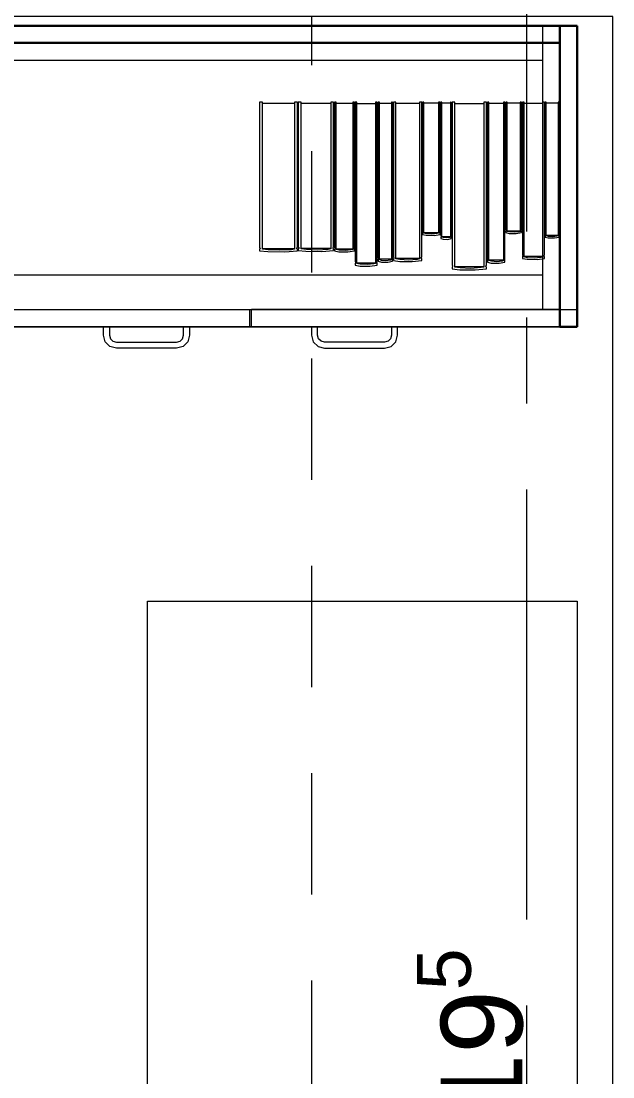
# Model space of a CAD drawing. Header units: inches. Extents: x -19 to 5698, y -728 to 92.
# Drawn here: x 235.732 to 236.42, y 28.467 to 29.695 of the extents above; entities that cross this region are included whole.
import ezdxf

# ---------------------------------------------------------------- set-up
doc = ezdxf.new("R2010")
doc.units = ezdxf.units.IN
doc.header["$MEASUREMENT"] = 0
doc.set_wipeout_variables(frame=1)
for name, pattern in [('HIDDEN', [0.375, 0.25, -0.125]), ('Hidden Line', [0.195611, 0.141111, -0.0545]), ('Punto & Raya', [0.65, 0.5, -0.075, 0, -0.075]), ('Wipeout_Contour', [1, 0, -1])]:
    doc.linetypes.add(name, pattern=pattern)
doc.layers.add('00 conduct tomacorr', color=120, linetype='HIDDEN', lineweight=30)
for name, color, linetype in [('02 _ ARQ _ ALB _ Ejes Generales', 251, 'Continuous'), ('02 _ ARQ _ ZON _ Espacio.3D', 7, 'Continuous'), ('08 _ STR _ EXT _ 09 Vigas', 251, 'Continuous'), ('Estructura - 04 MURO', 7, 'Continuous'), ('Interior - Mobiliario', 7, 'Continuous')]:
    doc.layers.add(name, color=color, linetype=linetype)
doc.styles.add('Estilo_Generado_4', font='swisse.ttf')

msp = doc.modelspace()

# ---------------------------------------------------------------- linework, layer by layer
at = {"layer": '02 _ ARQ _ ZON _ Espacio.3D', "color": 254, "linetype": 'Continuous', "lineweight": 0, "flags": 128}
msp.add_lwpolyline([(236.42, 27), (236.42, 29.7), (231.72, 29.7), (231.72, 26.9), (236.07, 26.9), (236.07, 27)], close=True, dxfattribs=at)
at = {"layer": 'Estructura - 04 MURO', "color": 165, "linetype": 'Continuous', "lineweight": 15}
msp.add_line((236.42, 27), (236.42, 29.7), dxfattribs=at)
at = {"layer": 'Interior - Mobiliario', "color": 175, "linetype": 'Continuous', "lineweight": 13}
for p, q in [((236.3585, 29.6692), (234.8985, 29.6692)), ((236.3585, 29.3592), (236.3585, 29.6692)), ((234.9185, 29.6492), (236.3385, 29.6492)), ((236.3385, 29.3992), (236.3385, 29.6492)), ((236.0124, 29.6005), (236.0088, 29.6005)), ((236.0088, 29.6005), (236.0088, 29.4314)), ((236.0124, 29.4293), (236.0124, 29.6005)), ((236.0495, 29.5988), (236.0124, 29.5988)), ((236.053, 29.6005), (236.0495, 29.6005)), ((236.0495, 29.6005), (236.0495, 29.4293)), ((236.053, 29.4314), (236.053, 29.6005)), ((236.0573, 29.6005), (236.054, 29.6005)), ((236.054, 29.6005), (236.054, 29.4317)), ((236.0573, 29.4296), (236.0573, 29.6005)), ((236.0919, 29.5988), (236.0573, 29.5988)), ((236.0952, 29.6005), (236.0919, 29.6005)), ((236.0919, 29.6005), (236.0919, 29.4296)), ((236.0952, 29.4317), (236.0952, 29.6005)), ((236.098, 29.6005), (236.0962, 29.6005)), ((236.0962, 29.6005), (236.0962, 29.4311)), ((236.098, 29.4291), (236.098, 29.6005)), ((236.1174, 29.5988), (236.098, 29.5988)), ((236.1193, 29.6005), (236.1174, 29.6005)), ((236.1174, 29.6005), (236.1174, 29.4291)), ((236.1193, 29.4311), (236.1193, 29.6005)), ((236.1223, 29.6005), (236.1203, 29.6005)), ((236.1203, 29.6005), (236.1203, 29.415)), ((236.1223, 29.4127), (236.1223, 29.6005)), ((236.144, 29.5986), (236.1223, 29.5986)), ((236.146, 29.6005), (236.144, 29.6005)), ((236.144, 29.6005), (236.144, 29.4127)), ((236.146, 29.415), (236.146, 29.6005)), ((236.1484, 29.6005), (236.147, 29.6005)), ((236.147, 29.6005), (236.147, 29.4194)), ((236.1484, 29.4172), (236.1484, 29.6005)), ((236.1624, 29.5987), (236.1484, 29.5987)), ((236.1638, 29.6005), (236.1624, 29.6005)), ((236.1624, 29.6005), (236.1624, 29.4172)), ((236.1638, 29.4194), (236.1638, 29.6005)), ((236.1674, 29.6005), (236.1648, 29.6005)), ((236.1648, 29.6005), (236.1648, 29.4202)), ((236.1674, 29.418), (236.1674, 29.6005)), ((236.195, 29.5987), (236.1674, 29.5987)), ((236.1976, 29.6005), (236.195, 29.6005)), ((236.195, 29.6005), (236.195, 29.418)), ((236.1976, 29.4202), (236.1976, 29.6005)), ((236.2002, 29.6005), (236.1986, 29.6005)), ((236.1986, 29.6005), (236.1986, 29.4498)), ((236.2002, 29.448), (236.2002, 29.6005)), ((236.2173, 29.599), (236.2002, 29.599)), ((236.219, 29.6005), (236.2173, 29.6005)), ((236.2173, 29.6005), (236.2173, 29.448)), ((236.219, 29.4498), (236.219, 29.6005)), ((236.2209, 29.6005), (236.22, 29.6005)), ((236.22, 29.6005), (236.22, 29.4454)), ((236.2209, 29.4435), (236.2209, 29.6005)), ((236.231, 29.599), (236.2209, 29.599)), ((236.232, 29.6005), (236.231, 29.6005)), ((236.231, 29.6005), (236.231, 29.4435)), ((236.232, 29.4454), (236.232, 29.6005)), ((236.2362, 29.6005), (236.233, 29.6005)), ((236.233, 29.6005), (236.233, 29.4108)), ((236.2362, 29.4085), (236.2362, 29.6005)), ((236.2698, 29.5986), (236.2362, 29.5986)), ((236.273, 29.6005), (236.2698, 29.6005)), ((236.2698, 29.6005), (236.2698, 29.4085)), ((236.273, 29.4108), (236.273, 29.6005)), ((236.2757, 29.6005), (236.274, 29.6005)), ((236.274, 29.6005), (236.274, 29.4184)), ((236.2757, 29.4162), (236.2757, 29.6005)), ((236.2929, 29.5987), (236.2757, 29.5987)), ((236.2945, 29.6005), (236.2929, 29.6005)), ((236.2929, 29.6005), (236.2929, 29.4162)), ((236.2945, 29.4184), (236.2945, 29.6005)), ((236.2969, 29.6005), (236.2955, 29.6005)), ((236.2955, 29.6005), (236.2955, 29.4519)), ((236.2969, 29.4501), (236.2969, 29.6005)), ((236.3122, 29.599), (236.2969, 29.599)), ((236.3137, 29.6005), (236.3122, 29.6005)), ((236.3122, 29.6005), (236.3122, 29.4501)), ((236.3137, 29.4519), (236.3137, 29.6005)), ((236.3167, 29.6005), (236.3147, 29.6005)), ((236.3147, 29.6005), (236.3147, 29.4225)), ((236.3167, 29.4204), (236.3167, 29.6005)), ((236.3383, 29.5987), (236.3167, 29.5987)), ((236.3403, 29.6005), (236.3383, 29.6005)), ((236.3383, 29.6005), (236.3383, 29.4204)), ((236.3403, 29.4225), (236.3403, 29.6005)), ((236.3426, 29.6005), (236.3413, 29.6005)), ((236.3413, 29.6005), (236.3413, 29.4469)), ((236.3426, 29.4451), (236.3426, 29.6005)), ((236.1986, 29.4498), (236.1987, 29.4497)), ((236.1987, 29.4482), (236.1986, 29.4481)), ((236.1986, 29.4481), (236.1986, 29.4464)), ((236.1986, 29.4464), (236.203, 29.4456)), ((236.1987, 29.4497), (236.1988, 29.4495)), ((236.1988, 29.4484), (236.1987, 29.4482)), ((236.1988, 29.4495), (236.1989, 29.4493)), ((236.1989, 29.4486), (236.1988, 29.4484)), ((236.1989, 29.4493), (236.1989, 29.449)), ((236.1989, 29.449), (236.1989, 29.4488)), ((236.1989, 29.4488), (236.1989, 29.4486)), ((236.2002, 29.4487), (236.2173, 29.4487)), ((236.2033, 29.4473), (236.2002, 29.448)), ((236.203, 29.4456), (236.2122, 29.4454)), ((236.2095, 29.4469), (236.2033, 29.4473)), ((236.2158, 29.4475), (236.2095, 29.4469)), ((236.2122, 29.4454), (236.219, 29.4464)), ((236.2173, 29.448), (236.2158, 29.4475)), ((236.2186, 29.4491), (236.2187, 29.4493)), ((236.2186, 29.4489), (236.2186, 29.4491)), ((236.2186, 29.4486), (236.2186, 29.4489)), ((236.2187, 29.4484), (236.2186, 29.4486)), ((236.2187, 29.4495), (236.2189, 29.4497)), ((236.2187, 29.4493), (236.2187, 29.4495)), ((236.2188, 29.4482), (236.2187, 29.4484)), ((236.219, 29.4481), (236.2188, 29.4482)), ((236.2189, 29.4497), (236.219, 29.4498)), ((236.219, 29.4464), (236.219, 29.4481)), ((236.22, 29.4454), (236.22, 29.4453)), ((236.22, 29.4453), (236.2201, 29.4451)), ((236.2201, 29.4439), (236.22, 29.4437)), ((236.22, 29.4437), (236.22, 29.4436)), ((236.22, 29.4436), (236.22, 29.4419)), ((236.22, 29.4419), (236.2226, 29.441)), ((236.2201, 29.4451), (236.2201, 29.4448)), ((236.2201, 29.4448), (236.2202, 29.4446)), ((236.2202, 29.4444), (236.2201, 29.4441)), ((236.2201, 29.4441), (236.2201, 29.4439)), ((236.2202, 29.4446), (236.2202, 29.4444)), ((236.2209, 29.4443), (236.231, 29.4443)), ((236.2227, 29.4428), (236.2209, 29.4435)), ((236.2264, 29.4424), (236.2227, 29.4428)), ((236.2301, 29.443), (236.2264, 29.4424)), ((236.228, 29.4408), (236.232, 29.4419)), ((236.231, 29.4435), (236.2301, 29.443)), ((236.2318, 29.4449), (236.2319, 29.4451)), ((236.2318, 29.4447), (236.2318, 29.4449)), ((236.2318, 29.4444), (236.2318, 29.4447)), ((236.2318, 29.4442), (236.2318, 29.4444)), ((236.2319, 29.444), (236.2318, 29.4442)), ((236.2319, 29.4453), (236.232, 29.4454)), ((236.2319, 29.4451), (236.2319, 29.4453)), ((236.2319, 29.4438), (236.2319, 29.444)), ((236.232, 29.4436), (236.2319, 29.4438)), ((236.232, 29.4419), (236.232, 29.4436)), ((236.2955, 29.4519), (236.2956, 29.4518)), ((236.2956, 29.4503), (236.2955, 29.4502)), ((236.2955, 29.4502), (236.2955, 29.4486)), ((236.2955, 29.4486), (236.2995, 29.4478)), ((236.2956, 29.4518), (236.2957, 29.4516)), ((236.2957, 29.4505), (236.2956, 29.4503)), ((236.2957, 29.4516), (236.2958, 29.4514)), ((236.2958, 29.4507), (236.2957, 29.4505)), ((236.2958, 29.4514), (236.2958, 29.4512)), ((236.2958, 29.4512), (236.2958, 29.4509)), ((236.2958, 29.4509), (236.2958, 29.4507)), ((236.2969, 29.4509), (236.3122, 29.4509)), ((236.2997, 29.4494), (236.2969, 29.4501)), ((236.2995, 29.4478), (236.3076, 29.4476)), ((236.3053, 29.449), (236.2997, 29.4494)), ((236.3109, 29.4497), (236.3053, 29.449)), ((236.3076, 29.4476), (236.3137, 29.4486)), ((236.3122, 29.4501), (236.3109, 29.4497)), ((236.3134, 29.4514), (236.3135, 29.4516)), ((236.3134, 29.4512), (236.3134, 29.4514)), ((236.3134, 29.451), (236.3134, 29.4512)), ((236.3134, 29.4508), (236.3134, 29.451)), ((236.3135, 29.4506), (236.3134, 29.4508)), ((236.3135, 29.4516), (236.3136, 29.4518)), ((236.3136, 29.4504), (236.3135, 29.4506)), ((236.3136, 29.4518), (236.3137, 29.4519)), ((236.3137, 29.4502), (236.3136, 29.4504)), ((236.3137, 29.4486), (236.3137, 29.4502)), ((236.3413, 29.4469), (236.3414, 29.4468)), ((236.3414, 29.4453), (236.3413, 29.4452)), ((236.3413, 29.4452), (236.3413, 29.4435)), ((236.3413, 29.4435), (236.3449, 29.4426)), ((236.3414, 29.4468), (236.3415, 29.4466)), ((236.3415, 29.4455), (236.3414, 29.4453)), ((236.3415, 29.4466), (236.3416, 29.4464)), ((236.3416, 29.4457), (236.3415, 29.4455)), ((236.3416, 29.4464), (236.3416, 29.4462)), ((236.3416, 29.4462), (236.3416, 29.4459)), ((236.3416, 29.4459), (236.3416, 29.4457)), ((236.345, 29.4443), (236.3426, 29.4451)), ((236.3449, 29.4426), (236.3521, 29.4424)), ((236.35, 29.4439), (236.345, 29.4443)), ((236.0088, 29.4314), (236.0091, 29.4312)), ((236.009, 29.4296), (236.0088, 29.4295)), ((236.0088, 29.4295), (236.0088, 29.4276)), ((236.0093, 29.4298), (236.009, 29.4296)), ((236.0091, 29.4312), (236.0093, 29.431)), ((236.0093, 29.431), (236.0095, 29.4308)), ((236.0095, 29.43), (236.0093, 29.4298)), ((236.0095, 29.4308), (236.0096, 29.4305)), ((236.0096, 29.4303), (236.0095, 29.43)), ((236.0096, 29.4305), (236.0096, 29.4303)), ((236.0124, 29.4302), (236.0495, 29.4302)), ((236.019, 29.4285), (236.0124, 29.4293)), ((236.0495, 29.4293), (236.0461, 29.4288)), ((236.0523, 29.4306), (236.0524, 29.4308)), ((236.0523, 29.4303), (236.0523, 29.4306)), ((236.0524, 29.4301), (236.0523, 29.4303)), ((236.0524, 29.4308), (236.0526, 29.4311)), ((236.0525, 29.4298), (236.0524, 29.4301)), ((236.0528, 29.4296), (236.0525, 29.4298)), ((236.0526, 29.4311), (236.0528, 29.4313)), ((236.0528, 29.4313), (236.053, 29.4314)), ((236.053, 29.4295), (236.0528, 29.4296)), ((236.053, 29.4276), (236.053, 29.4295)), ((236.054, 29.4317), (236.0542, 29.4316)), ((236.0542, 29.4299), (236.054, 29.4298)), ((236.054, 29.4298), (236.054, 29.4279)), ((236.0542, 29.4316), (236.0545, 29.4313)), ((236.0544, 29.4301), (236.0542, 29.4299)), ((236.0546, 29.4303), (236.0544, 29.4301)), ((236.0545, 29.4313), (236.0546, 29.4311)), ((236.0546, 29.4311), (236.0547, 29.4309)), ((236.0547, 29.4306), (236.0546, 29.4303)), ((236.0547, 29.4309), (236.0547, 29.4306)), ((236.0573, 29.4305), (236.0919, 29.4305)), ((236.0635, 29.4289), (236.0573, 29.4296)), ((236.0761, 29.4284), (236.0635, 29.4289)), ((236.0888, 29.4291), (236.0761, 29.4284)), ((236.0919, 29.4296), (236.0888, 29.4291)), ((236.0945, 29.4309), (236.0946, 29.4312)), ((236.0945, 29.4307), (236.0945, 29.4309)), ((236.0946, 29.4304), (236.0945, 29.4307)), ((236.0946, 29.4312), (236.0948, 29.4314)), ((236.0947, 29.4302), (236.0946, 29.4304)), ((236.095, 29.4299), (236.0947, 29.4302)), ((236.0948, 29.4314), (236.095, 29.4316)), ((236.095, 29.4316), (236.0952, 29.4317)), ((236.0952, 29.4298), (236.095, 29.4299)), ((236.0952, 29.4279), (236.0952, 29.4298)), ((236.0962, 29.4311), (236.0963, 29.431)), ((236.0963, 29.4293), (236.0962, 29.4292)), ((236.0962, 29.4292), (236.0962, 29.4273)), ((236.0963, 29.431), (236.0964, 29.4308)), ((236.0964, 29.4295), (236.0963, 29.4293)), ((236.0964, 29.4308), (236.0965, 29.4305)), ((236.0965, 29.4298), (236.0964, 29.4295)), ((236.0965, 29.4305), (236.0966, 29.4303)), ((236.0966, 29.43), (236.0965, 29.4298)), ((236.0966, 29.4303), (236.0966, 29.43)), ((236.098, 29.4299), (236.1174, 29.4299)), ((236.1015, 29.4283), (236.098, 29.4291)), ((236.1174, 29.4291), (236.1157, 29.4286)), ((236.1189, 29.4306), (236.119, 29.4308)), ((236.1189, 29.4303), (236.1189, 29.4306)), ((236.1189, 29.4301), (236.1189, 29.4303)), ((236.1189, 29.4298), (236.1189, 29.4301)), ((236.119, 29.4296), (236.1189, 29.4298)), ((236.119, 29.4308), (236.1192, 29.431)), ((236.1191, 29.4294), (236.119, 29.4296)), ((236.1193, 29.4292), (236.1191, 29.4294)), ((236.1192, 29.431), (236.1193, 29.4311)), ((236.1193, 29.4273), (236.1193, 29.4292)), ((236.2226, 29.441), (236.228, 29.4408)), ((236.0088, 29.4276), (236.0185, 29.4266)), ((236.0185, 29.4266), (236.0383, 29.4264)), ((236.0326, 29.4281), (236.019, 29.4285)), ((236.0461, 29.4288), (236.0326, 29.4281)), ((236.0383, 29.4264), (236.053, 29.4276)), ((236.054, 29.4279), (236.063, 29.427)), ((236.063, 29.427), (236.0815, 29.4268)), ((236.0815, 29.4268), (236.0952, 29.4279)), ((236.0962, 29.4273), (236.1012, 29.4264)), ((236.1012, 29.4264), (236.1116, 29.4262)), ((236.1086, 29.4278), (236.1015, 29.4283)), ((236.1157, 29.4286), (236.1086, 29.4278)), ((236.1116, 29.4262), (236.1193, 29.4273)), ((236.147, 29.4194), (236.1471, 29.4193)), ((236.1471, 29.4175), (236.147, 29.4174)), ((236.147, 29.4174), (236.147, 29.4154)), ((236.1471, 29.4193), (236.1472, 29.4191)), ((236.1472, 29.4177), (236.1471, 29.4175)), ((236.1472, 29.4191), (236.1473, 29.4188)), ((236.1473, 29.4183), (236.1472, 29.418)), ((236.1472, 29.418), (236.1472, 29.4177)), ((236.1473, 29.4188), (236.1473, 29.4185)), ((236.1473, 29.4185), (236.1473, 29.4183)), ((236.1484, 29.4182), (236.1624, 29.4182)), ((236.1509, 29.4164), (236.1484, 29.4172)), ((236.1612, 29.4167), (236.156, 29.4159)), ((236.1624, 29.4172), (236.1612, 29.4167)), ((236.1635, 29.4189), (236.1636, 29.4191)), ((236.1635, 29.4186), (236.1635, 29.4189)), ((236.1635, 29.4183), (236.1635, 29.4186)), ((236.1635, 29.418), (236.1635, 29.4183)), ((236.1636, 29.4178), (236.1635, 29.418)), ((236.1636, 29.4191), (236.1637, 29.4193)), ((236.1637, 29.4175), (236.1636, 29.4178)), ((236.1637, 29.4193), (236.1638, 29.4194)), ((236.1638, 29.4174), (236.1637, 29.4175)), ((236.1638, 29.4154), (236.1638, 29.4174)), ((236.1648, 29.4202), (236.165, 29.4201)), ((236.1649, 29.4183), (236.1648, 29.4182)), ((236.1648, 29.4182), (236.1648, 29.4162)), ((236.1651, 29.4185), (236.1649, 29.4183)), ((236.165, 29.4201), (236.1651, 29.4199)), ((236.1651, 29.4199), (236.1653, 29.4196)), ((236.1652, 29.4188), (236.1651, 29.4185)), ((236.1653, 29.4191), (236.1652, 29.4188)), ((236.1653, 29.4196), (236.1653, 29.4193)), ((236.1653, 29.4193), (236.1653, 29.4191)), ((236.1674, 29.419), (236.195, 29.419)), ((236.1723, 29.4172), (236.1674, 29.418)), ((236.1824, 29.4167), (236.1723, 29.4172)), ((236.1925, 29.4175), (236.1824, 29.4167)), ((236.195, 29.418), (236.1925, 29.4175)), ((236.197, 29.4194), (236.1971, 29.4197)), ((236.197, 29.4191), (236.197, 29.4194)), ((236.1971, 29.4188), (236.197, 29.4191)), ((236.1971, 29.4197), (236.1972, 29.4199)), ((236.1972, 29.4186), (236.1971, 29.4188)), ((236.1972, 29.4199), (236.1974, 29.4201)), ((236.1974, 29.4184), (236.1972, 29.4186)), ((236.1974, 29.4201), (236.1976, 29.4202)), ((236.1976, 29.4182), (236.1974, 29.4184)), ((236.1976, 29.4162), (236.1976, 29.4182)), ((236.274, 29.4184), (236.2742, 29.4182)), ((236.2742, 29.4167), (236.2741, 29.4164)), ((236.2742, 29.4182), (236.2743, 29.418)), ((236.2743, 29.4169), (236.2742, 29.4167)), ((236.2743, 29.418), (236.2743, 29.4177)), ((236.2743, 29.4177), (236.2744, 29.4175)), ((236.2744, 29.4172), (236.2743, 29.4169)), ((236.2744, 29.4175), (236.2744, 29.4172)), ((236.2757, 29.4171), (236.2929, 29.4171)), ((236.2942, 29.4178), (236.2943, 29.418)), ((236.2942, 29.4175), (236.2942, 29.4178)), ((236.2942, 29.4172), (236.2942, 29.4175)), ((236.2942, 29.417), (236.2942, 29.4172)), ((236.2943, 29.4167), (236.2942, 29.417)), ((236.2943, 29.418), (236.2944, 29.4183)), ((236.2944, 29.4165), (236.2943, 29.4167)), ((236.2944, 29.4183), (236.2945, 29.4184)), ((236.3147, 29.4225), (236.3148, 29.4224)), ((236.3148, 29.4206), (236.3147, 29.4205)), ((236.3147, 29.4205), (236.3147, 29.4186)), ((236.3147, 29.4186), (236.3203, 29.4176)), ((236.3148, 29.4224), (236.315, 29.4222)), ((236.3149, 29.4209), (236.3148, 29.4206)), ((236.3151, 29.4211), (236.3149, 29.4209)), ((236.315, 29.4222), (236.3151, 29.4219)), ((236.3151, 29.4219), (236.3151, 29.4216)), ((236.3151, 29.4216), (236.3151, 29.4214)), ((236.3151, 29.4214), (236.3151, 29.4211)), ((236.3167, 29.4213), (236.3383, 29.4213)), ((236.3206, 29.4195), (236.3167, 29.4204)), ((236.3203, 29.4176), (236.3318, 29.4173)), ((236.3285, 29.4191), (236.3206, 29.4195)), ((236.3363, 29.4198), (236.3285, 29.4191)), ((236.3318, 29.4173), (236.3403, 29.4186)), ((236.3383, 29.4204), (236.3363, 29.4198)), ((236.3399, 29.4217), (236.34, 29.422)), ((236.3399, 29.4214), (236.3399, 29.4217)), ((236.34, 29.4212), (236.3399, 29.4214)), ((236.34, 29.422), (236.3401, 29.4222)), ((236.3401, 29.4209), (236.34, 29.4212)), ((236.3401, 29.4222), (236.3402, 29.4224)), ((236.3402, 29.4207), (236.3401, 29.4209)), ((236.3402, 29.4224), (236.3403, 29.4225)), ((236.3403, 29.4205), (236.3402, 29.4207)), ((236.3403, 29.4186), (236.3403, 29.4205)), ((236.1203, 29.415), (236.1204, 29.4148)), ((236.1204, 29.413), (236.1203, 29.4129)), ((236.1203, 29.4129), (236.1203, 29.4108)), ((236.1203, 29.4108), (236.1259, 29.4098)), ((236.1204, 29.4148), (236.1206, 29.4146)), ((236.1205, 29.4132), (236.1204, 29.413)), ((236.1206, 29.4135), (236.1205, 29.4132)), ((236.1206, 29.4146), (236.1207, 29.4143)), ((236.1207, 29.4138), (236.1206, 29.4135)), ((236.1207, 29.4143), (236.1207, 29.4141)), ((236.1207, 29.4141), (236.1207, 29.4138)), ((236.1223, 29.4137), (236.144, 29.4137)), ((236.1262, 29.4119), (236.1223, 29.4127)), ((236.1259, 29.4098), (236.1374, 29.4096)), ((236.1341, 29.4114), (236.1262, 29.4119)), ((236.142, 29.4122), (236.1341, 29.4114)), ((236.1374, 29.4096), (236.146, 29.4108)), ((236.144, 29.4127), (236.142, 29.4122)), ((236.1456, 29.4144), (236.1458, 29.4147)), ((236.1456, 29.4141), (236.1456, 29.4144)), ((236.1456, 29.4138), (236.1456, 29.4141)), ((236.1456, 29.4136), (236.1456, 29.4138)), ((236.1457, 29.4133), (236.1456, 29.4136)), ((236.1459, 29.4131), (236.1457, 29.4133)), ((236.1458, 29.4147), (236.1459, 29.4149)), ((236.1459, 29.4149), (236.146, 29.415)), ((236.146, 29.4129), (236.1459, 29.4131)), ((236.146, 29.4108), (236.146, 29.4129)), ((236.147, 29.4154), (236.1507, 29.4144)), ((236.1507, 29.4144), (236.1582, 29.4141)), ((236.156, 29.4159), (236.1509, 29.4164)), ((236.1582, 29.4141), (236.1638, 29.4154)), ((236.1648, 29.4162), (236.172, 29.4152)), ((236.172, 29.4152), (236.1866, 29.415)), ((236.1866, 29.415), (236.1976, 29.4162)), ((236.233, 29.4108), (236.2332, 29.4106)), ((236.2331, 29.4087), (236.233, 29.4086)), ((236.233, 29.4086), (236.233, 29.4065)), ((236.233, 29.4065), (236.2418, 29.4055)), ((236.2334, 29.409), (236.2331, 29.4087)), ((236.2332, 29.4106), (236.2334, 29.4104)), ((236.2334, 29.4104), (236.2336, 29.4101)), ((236.2336, 29.4093), (236.2334, 29.409)), ((236.2336, 29.4101), (236.2337, 29.4098)), ((236.2337, 29.4095), (236.2336, 29.4093)), ((236.2337, 29.4098), (236.2337, 29.4095)), ((236.2362, 29.4094), (236.2698, 29.4094)), ((236.2422, 29.4076), (236.2362, 29.4085)), ((236.2418, 29.4055), (236.2597, 29.4052)), ((236.2545, 29.4071), (236.2422, 29.4076)), ((236.2668, 29.4079), (236.2545, 29.4071)), ((236.2597, 29.4052), (236.273, 29.4065)), ((236.2698, 29.4085), (236.2668, 29.4079)), ((236.2724, 29.4099), (236.2725, 29.4102)), ((236.2724, 29.4096), (236.2724, 29.4099)), ((236.2724, 29.4093), (236.2724, 29.4096)), ((236.2726, 29.409), (236.2724, 29.4093)), ((236.2725, 29.4102), (236.2726, 29.4104)), ((236.2726, 29.4104), (236.2729, 29.4107)), ((236.2728, 29.4088), (236.2726, 29.409)), ((236.273, 29.4086), (236.2728, 29.4088)), ((236.2729, 29.4107), (236.273, 29.4108)), ((236.273, 29.4065), (236.273, 29.4086)), ((236.2741, 29.4164), (236.274, 29.4163)), ((236.274, 29.4163), (236.274, 29.4143)), ((236.274, 29.4143), (236.2785, 29.4133)), ((236.2787, 29.4153), (236.2757, 29.4162)), ((236.2785, 29.4133), (236.2877, 29.413)), ((236.285, 29.4148), (236.2787, 29.4153)), ((236.2913, 29.4156), (236.285, 29.4148)), ((236.2877, 29.413), (236.2945, 29.4143)), ((236.2929, 29.4162), (236.2913, 29.4156)), ((236.2945, 29.4163), (236.2944, 29.4165)), ((236.2945, 29.4143), (236.2945, 29.4163)), ((236.3385, 29.3992), (234.9185, 29.3992)), ((236.3385, 29.3592), (236.3385, 29.3992)), ((234.8985, 29.3592), (236.3585, 29.3592)), ((234.9185, 29.3592), (236.3385, 29.3592)), ((235.6385, 29.3592), (235.9975, 29.3592)), ((235.9975, 29.3392), (235.9975, 29.3592)), ((235.9995, 29.3392), (235.9995, 29.3592)), ((235.6385, 29.3392), (235.9975, 29.3392)), ((235.8275, 29.3292), (235.8275, 29.3392)), ((235.8275, 29.3392), (235.8345, 29.3392)), ((235.8345, 29.3392), (235.8345, 29.3292)), ((235.9205, 29.3292), (235.9205, 29.3392)), ((235.9205, 29.3392), (235.9275, 29.3392)), ((235.9275, 29.3392), (235.9275, 29.3292)), ((236.0695, 29.3392), (236.0695, 29.3292)), ((236.0765, 29.3392), (236.0695, 29.3392)), ((236.0765, 29.3292), (236.0765, 29.3392)), ((236.1625, 29.3392), (236.1625, 29.3292)), ((236.1695, 29.3392), (236.1625, 29.3392)), ((236.1695, 29.3292), (236.1695, 29.3392)), ((235.8295, 29.3217), (235.8275, 29.3292)), ((235.835, 29.3162), (235.8295, 29.3217)), ((235.8345, 29.3292), (235.8355, 29.3252)), ((235.8355, 29.3252), (235.8385, 29.3223)), ((235.8385, 29.3223), (235.8425, 29.3212)), ((235.8425, 29.3212), (235.9125, 29.3212)), ((235.9125, 29.3212), (235.9165, 29.3223)), ((235.9165, 29.3223), (235.9194, 29.3252)), ((235.9194, 29.3252), (235.9205, 29.3292)), ((235.9254, 29.3217), (235.92, 29.3162)), ((235.9275, 29.3292), (235.9254, 29.3217)), ((236.0695, 29.3292), (236.0715, 29.3217)), ((236.0715, 29.3217), (236.077, 29.3162)), ((236.0775, 29.3252), (236.0765, 29.3292)), ((236.0805, 29.3223), (236.0775, 29.3252)), ((236.0845, 29.3212), (236.0805, 29.3223)), ((236.1545, 29.3212), (236.0845, 29.3212)), ((236.1585, 29.3223), (236.1545, 29.3212)), ((236.1614, 29.3252), (236.1585, 29.3223)), ((236.1625, 29.3292), (236.1614, 29.3252)), ((236.162, 29.3162), (236.1674, 29.3217)), ((236.1674, 29.3217), (236.1695, 29.3292)), ((235.8425, 29.3142), (235.835, 29.3162)), ((235.9125, 29.3142), (235.8425, 29.3142)), ((235.92, 29.3162), (235.9125, 29.3142)), ((236.077, 29.3162), (236.0845, 29.3142)), ((236.0845, 29.3142), (236.1545, 29.3142)), ((236.1545, 29.3142), (236.162, 29.3162))]:
    msp.add_line(p, q, dxfattribs=at)
at = {"layer": 'Interior - Mobiliario', "color": 175, "linetype": 'Continuous', "lineweight": 13, "flags": 128}
msp.add_lwpolyline([(236.3785, 27.7202), (234.8785, 27.7202), (234.8785, 28.3202), (235.8785, 28.3202), (235.8785, 29.0202), (236.3785, 29.0202)], close=True, dxfattribs=at)

# ---------------------------------------------------------------- texts
at = {"layer": 'Estructura - 04 MURO', "color": 251, "lineweight": 25, "insert": (236.3426, 27.9923), "char_height": 0.095, "attachment_point": 7, "rotation": 90, "style": 'Estilo_Generado_4'}
msp.add_mtext('\\A1;{\\pql;\\pt0;\\fSwis721 Ex BT|b0|i0|c0|p34;ALF: 1.19\\fSwis721 Ex BT|b0|i0|c0|p34;\\A1{\\H.66x;\\S5^  ;}\\fSwis721 Ex BT|b0|i0|c0|p34;\\fSwis721 Ex BT|b0|i0|c0|p34;}', dxfattribs=at)

# ---------------------------------------------------------------- next in the draw order: wipeouts: each hides what was drawn before it
at = {"color": 254, "linetype": 'Wipeout_Contour', "lineweight": 0, "ltscale": 6636.048145}
msp.add_wipeout([(234.8985, 29.6692), (236.3585, 29.6692), (236.3585, 29.6892), (234.8985, 29.6892)], dxfattribs=at).dxf.layer = 'Interior - Mobiliario'

# ---------------------------------------------------------------- next in the draw order: linework, layer by layer
at = {"layer": '00 conduct tomacorr'}
msp.add_arc((237.6873, 31.3408, 0), 3.7783, 177.723, 241.5077, dxfattribs=at)
at = {"layer": '02 _ ARQ _ ALB _ Ejes Generales', "color": 251, "linetype": 'Punto & Raya', "lineweight": 13, "true_color": 0x636466}
msp.add_line((236.32, 3.05), (236.32, 44.9), dxfattribs=at)
at = {"layer": '08 _ STR _ EXT _ 09 Vigas', "color": 251, "linetype": 'Hidden Line', "lineweight": 13, "true_color": 0x636466}
msp.add_line((236.07, 26.75), (236.07, 29.7), dxfattribs=at)
at = {"layer": 'Interior - Mobiliario', "color": 175, "linetype": 'Continuous', "lineweight": 30}
for p, q in [((236.3585, 29.6892), (234.8985, 29.6892)), ((236.3585, 29.6692), (236.3585, 29.6892)), ((236.3585, 29.6692), (234.8985, 29.6692))]:
    msp.add_line(p, q, dxfattribs=at)
at = {"layer": 'Interior - Mobiliario', "color": 175, "linetype": 'Continuous', "lineweight": 13}
for p, q in [((236.3585, 29.6892), (234.8985, 29.6892)), ((236.3385, 29.6892), (234.9185, 29.6892)), ((236.3385, 29.6492), (236.3385, 29.6892)), ((236.3585, 29.6692), (236.3585, 29.6892)), ((234.8985, 29.6692), (236.3585, 29.6692))]:
    msp.add_line(p, q, dxfattribs=at)

# ---------------------------------------------------------------- next in the draw order: wipeouts: each hides what was drawn before it
at = {"color": 254, "linetype": 'Wipeout_Contour', "lineweight": 0, "ltscale": 6638.995951}
msp.add_wipeout([(236.3585, 29.3392), (236.3785, 29.3392), (236.3785, 29.6892), (236.3585, 29.6892)], dxfattribs=at).dxf.layer = 'Interior - Mobiliario'

# ---------------------------------------------------------------- next in the draw order: linework, layer by layer
at = {"layer": 'Interior - Mobiliario', "color": 175, "linetype": 'Continuous', "lineweight": 13}
for p, q in [((234.8785, 29.6892), (236.3785, 29.6892)), ((236.3585, 29.6892), (234.8985, 29.6892)), ((236.3785, 29.6892), (236.3385, 29.6892)), ((236.3585, 29.6892), (236.3585, 29.3392)), ((236.3785, 29.6892), (236.3585, 29.6892)), ((236.3585, 29.3392), (236.3585, 29.6892)), ((236.3785, 29.3392), (236.3785, 29.6892)), ((236.3785, 29.3592), (236.3785, 29.6892)), ((236.3785, 29.6892), (236.3785, 29.3392)), ((236.3585, 29.6692), (234.8985, 29.6692)), ((236.3585, 29.6692), (234.8985, 29.6692)), ((236.3585, 29.6692), (234.8985, 29.6692)), ((236.3585, 29.3392), (236.3585, 29.6692)), ((236.3585, 29.3592), (236.3585, 29.6692)), ((236.3585, 29.3592), (236.3585, 29.6692)), ((236.3562, 29.599), (236.3426, 29.599)), ((236.3575, 29.6005), (236.3562, 29.6005)), ((236.3562, 29.6005), (236.3562, 29.4451)), ((236.3575, 29.4469), (236.3575, 29.6005)), ((236.3426, 29.4458), (236.3562, 29.4458)), ((236.3549, 29.4446), (236.35, 29.4439)), ((236.3521, 29.4424), (236.3575, 29.4435)), ((236.3562, 29.4451), (236.3549, 29.4446)), ((236.3572, 29.4464), (236.3573, 29.4466)), ((236.3572, 29.4462), (236.3572, 29.4464)), ((236.3572, 29.446), (236.3572, 29.4462)), ((236.3572, 29.4457), (236.3572, 29.446)), ((236.3573, 29.4455), (236.3572, 29.4457)), ((236.3573, 29.4466), (236.3574, 29.4468)), ((236.3574, 29.4453), (236.3573, 29.4455)), ((236.3574, 29.4468), (236.3575, 29.4469)), ((236.3575, 29.4452), (236.3574, 29.4453)), ((236.3575, 29.4435), (236.3575, 29.4452)), ((234.8985, 29.3592), (236.3585, 29.3592)), ((234.8985, 29.3592), (236.3585, 29.3592)), ((236.3585, 29.3592), (235.9995, 29.3592)), ((236.3385, 29.3592), (236.3785, 29.3592)), ((236.3585, 29.3392), (236.3585, 29.3592)), ((236.3785, 29.3392), (234.8785, 29.3392)), ((234.8985, 29.3392), (236.3585, 29.3392)), ((234.8985, 29.3392), (236.3585, 29.3392)), ((236.3585, 29.3392), (235.9995, 29.3392)), ((236.3585, 29.3392), (236.3785, 29.3392))]:
    msp.add_line(p, q, dxfattribs=at)
at = {"layer": 'Interior - Mobiliario', "color": 175, "linetype": 'Continuous', "lineweight": 30}
for p, q in [((236.3785, 29.6892), (236.3585, 29.6892)), ((236.3585, 29.3392), (236.3585, 29.6892)), ((236.3785, 29.3392), (236.3785, 29.6892)), ((236.3785, 29.3392), (236.3585, 29.3392))]:
    msp.add_line(p, q, dxfattribs=at)

doc.saveas('drawing.dxf')
